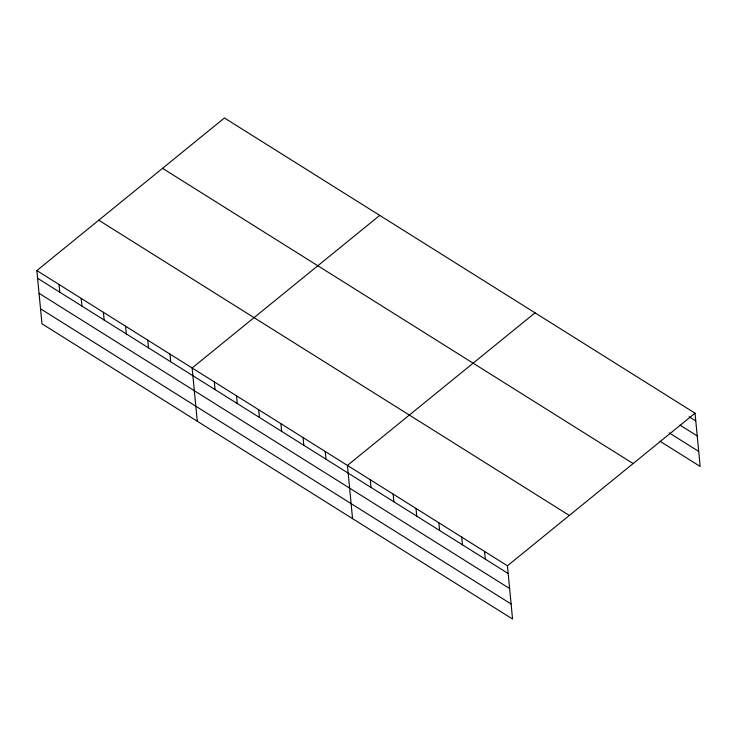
<?xml version="1.0" encoding="UTF-8"?>
<svg xmlns="http://www.w3.org/2000/svg" width="737" height="737" viewBox="0 0 737 737"><rect width="100%" height="100%" fill="white"/><g stroke="black" fill="none" stroke-linecap="round" stroke-linejoin="round"><path stroke-width="1.11" d="M36.85 270.571L507.434 565.795L512.556 619.025L41.972 323.801L36.85 270.571L224.444 117.975L695.028 413.199L700.15 466.429L660.149 441.334M379.73 215.397L192.145 367.993L197.267 421.223M535.025 312.829L347.431 465.425L352.562 518.645M507.434 565.795L695.028 413.199M689.095 416.718L695.765 420.901M680.067 425.166L697.211 435.926M669.178 432.886L698.704 451.403M162.536 168.331L633.12 463.555M98.758 220.216L569.342 515.439M37.587 278.273L508.171 573.497M39.043 293.298L509.617 588.522M40.526 308.775L511.109 603.999M484.577 551.46L485.314 559.153M461.721 537.116L462.458 544.818M438.865 522.782L439.602 530.474M416.009 508.438L416.746 516.14M393.143 494.103L393.89 501.796M370.287 479.759L371.033 487.461M325.247 451.505L325.994 459.197M303.064 437.585L303.81 445.286M280.88 423.664L281.626 431.366M258.696 409.744L259.433 417.446M236.513 395.833L237.25 403.526M214.329 381.913L215.066 389.615M169.961 354.073L170.698 361.775M147.769 340.162L148.515 347.855M125.585 326.242L126.331 333.944M103.401 312.322L104.147 320.024M81.217 298.402L81.964 306.104M59.034 284.491L59.78 292.184"/></g></svg>
